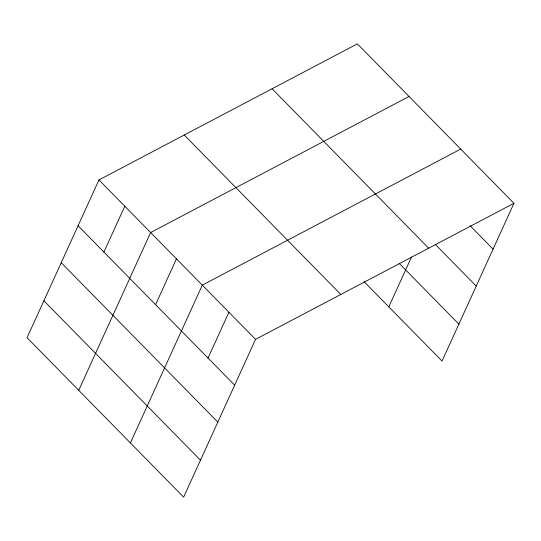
<?xml version="1.0" encoding="UTF-8"?>
<svg xmlns="http://www.w3.org/2000/svg" width="541" height="541" viewBox="0 0 541 541"><rect width="100%" height="100%" fill="white"/><g stroke="black" fill="none" stroke-linecap="round" stroke-linejoin="round"><path stroke-width="0.81" d="M98.956 179.93L27.05 337.706L183.636 497.138L255.541 339.356L513.95 203.294L357.364 43.862L98.956 179.93L255.541 339.356M103.906 252.052L124.788 206.236M78.722 390.318L150.628 232.542L409.037 96.474M155.585 304.664L176.467 258.841M130.395 442.93L202.3 285.148L460.709 149.086M208.035 358.074L228.917 312.252M388.803 306.869L411.545 256.975M513.95 203.294L442.044 361.07L364.147 281.76M470.001 225.624L493.067 249.11M435.417 244.505L476.229 286.061M272.089 88.765L428.675 248.191M399.184 263.345L458.883 324.127M184.231 135.027L340.816 294.453M78.073 225.753L234.659 385.178M61.234 262.696L217.82 422.122M43.889 300.762L200.474 460.188"/></g></svg>
